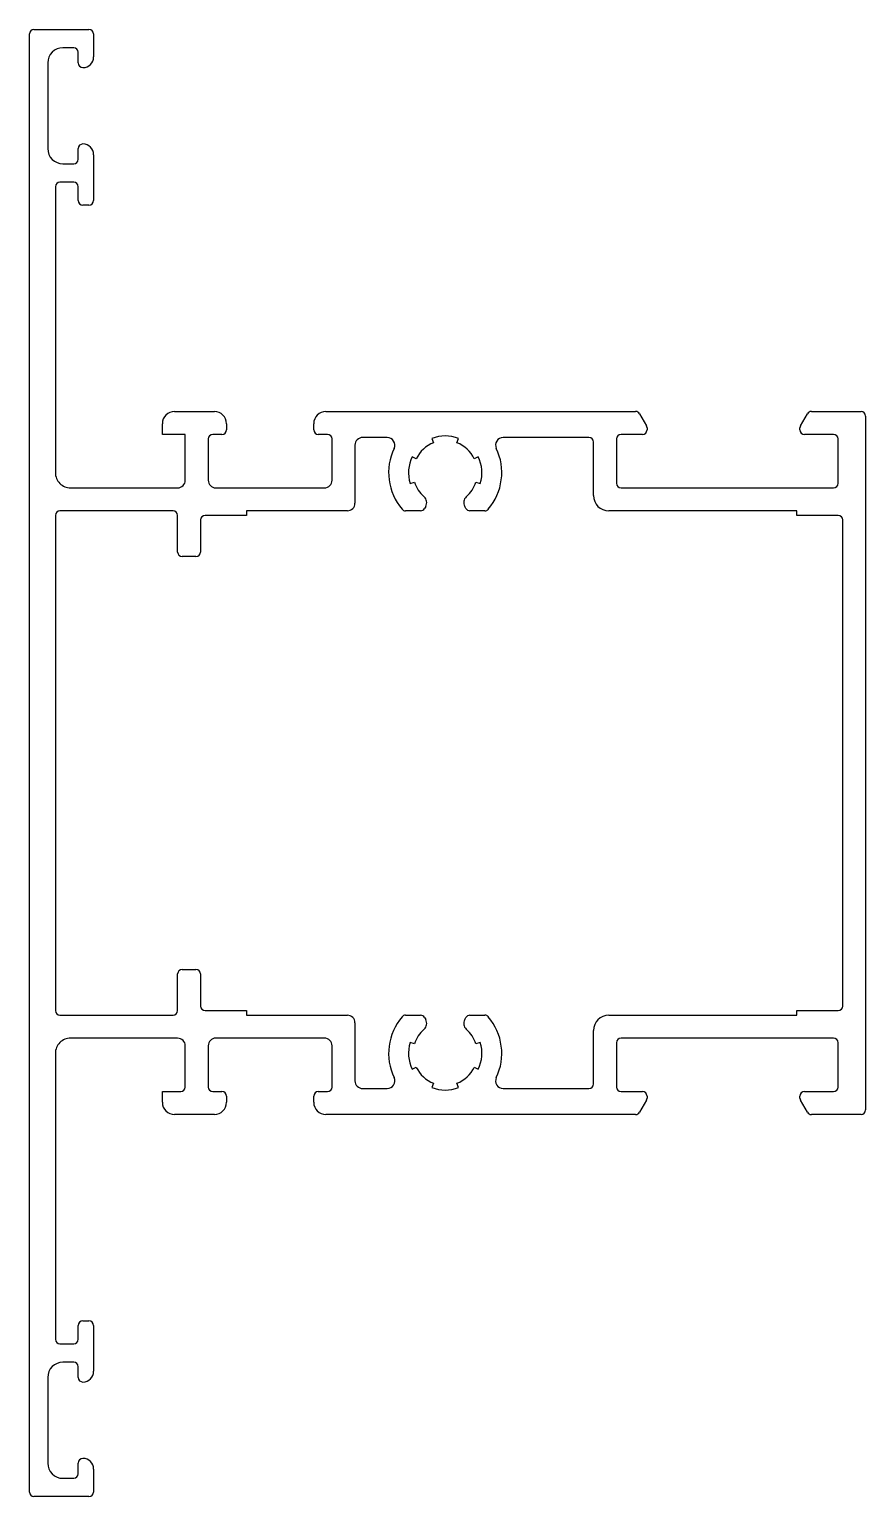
# Model space of a CAD drawing. Extents: x -24792.8 to -24738.1, y 9455.6 to 9551.6.
import ezdxf

# ---------------------------------------------------------------- set-up
doc = ezdxf.new("R2010")
doc.units = 0
doc.header["$LTSCALE"] = 7.5
doc.header["$MEASUREMENT"] = 0
doc.layers.get('0').update_dxf_attribs({"linetype": 'CONTINUOUS'})

msp = doc.modelspace()

# ---------------------------------------------------------------- linework, layer by layer
for p, q in [((-24792.826, 9455.939), (-24792.826, 9551.339)), ((-24792.526, 9551.639), (-24788.926, 9551.639)), ((-24788.626, 9551.339), (-24788.626, 9549.839)), ((-24789.926, 9550.439), (-24790.626, 9550.439)), ((-24789.626, 9549.439), (-24789.626, 9550.139)), ((-24791.626, 9549.439), (-24791.626, 9543.839)), ((-24789.626, 9543.139), (-24789.626, 9543.839)), ((-24789.326, 9544.139), (-24789.326, 9544.139)), ((-24788.626, 9543.439), (-24788.626, 9540.439)), ((-24790.626, 9542.839), (-24789.926, 9542.839)), ((-24789.926, 9541.639), (-24790.826, 9541.639)), ((-24791.126, 9541.339), (-24791.126, 9522.639)), ((-24789.626, 9540.439), (-24789.626, 9541.339)), ((-24788.926, 9540.139), (-24789.326, 9540.139)), ((-24783.326, 9526.639), (-24780.726, 9526.639)), ((-24773.426, 9526.639), (-24753.176, 9526.639)), ((-24752.916, 9526.489), (-24752.466, 9525.709)), ((-24742.386, 9525.709), (-24741.935, 9526.489)), ((-24741.675, 9526.639), (-24738.426, 9526.639)), ((-24738.126, 9526.339), (-24738.126, 9480.939)), ((-24784.126, 9525.139), (-24784.126, 9525.839)), ((-24782.626, 9525.139), (-24784.126, 9525.139)), ((-24782.626, 9522.143), (-24782.626, 9525.139)), ((-24780.226, 9525.139), (-24780.826, 9525.139)), ((-24779.926, 9525.839), (-24779.926, 9525.439)), ((-24774.226, 9525.439), (-24774.226, 9525.839)), ((-24773.326, 9525.139), (-24773.926, 9525.139)), ((-24752.726, 9525.139), (-24754.126, 9525.139)), ((-24752.426, 9525.559), (-24752.426, 9525.439)), ((-24742.426, 9525.439), (-24742.426, 9525.559)), ((-24740.226, 9525.139), (-24742.126, 9525.139)), ((-24781.126, 9524.839), (-24781.126, 9522.139)), ((-24773.026, 9522.139), (-24773.026, 9524.839)), ((-24771.526, 9524.439), (-24771.526, 9520.639)), ((-24769.42, 9524.939), (-24771.026, 9524.939)), ((-24766.503, 9524.873), (-24766.393, 9524.594)), ((-24764.859, 9524.594), (-24764.749, 9524.873)), ((-24756.226, 9524.939), (-24761.831, 9524.939)), ((-24755.926, 9521.139), (-24755.926, 9524.639)), ((-24754.426, 9524.839), (-24754.426, 9521.939)), ((-24739.926, 9521.939), (-24739.926, 9524.839)), ((-24767.518, 9523.55), (-24767.788, 9523.681)), ((-24763.463, 9523.681), (-24763.734, 9523.55)), ((-24790.125, 9521.639), (-24783.125, 9521.643)), ((-24780.626, 9521.639), (-24773.526, 9521.639)), ((-24767.919, 9521.932), (-24767.632, 9522.02)), ((-24763.619, 9522.02), (-24763.332, 9521.932)), ((-24754.126, 9521.639), (-24740.226, 9521.639)), ((-24766.901, 9520.43), (-24766.983, 9520.289)), ((-24764.269, 9520.289), (-24764.35, 9520.43)), ((-24791.126, 9519.839), (-24791.126, 9487.439)), ((-24783.426, 9520.139), (-24790.826, 9520.139)), ((-24783.126, 9517.439), (-24783.126, 9519.839)), ((-24781.626, 9519.539), (-24781.626, 9517.439)), ((-24778.626, 9519.839), (-24781.326, 9519.839)), ((-24772.026, 9520.139), (-24778.626, 9520.139)), ((-24778.626, 9520.139), (-24778.626, 9519.839)), ((-24767.242, 9520.139), (-24768.218, 9520.139)), ((-24763.033, 9520.139), (-24764.009, 9520.139)), ((-24742.626, 9520.139), (-24754.926, 9520.139)), ((-24742.626, 9519.839), (-24742.626, 9520.139)), ((-24739.926, 9519.839), (-24742.626, 9519.839)), ((-24739.626, 9487.739), (-24739.626, 9519.539)), ((-24781.926, 9517.139), (-24782.826, 9517.139)), ((-24783.126, 9487.439), (-24783.126, 9489.839)), ((-24782.826, 9490.139), (-24781.926, 9490.139)), ((-24781.626, 9489.839), (-24781.626, 9487.739)), ((-24790.826, 9487.139), (-24783.426, 9487.139)), ((-24781.326, 9487.439), (-24778.626, 9487.439)), ((-24778.626, 9487.439), (-24778.626, 9487.139)), ((-24778.626, 9487.139), (-24772.026, 9487.139)), ((-24768.218, 9487.139), (-24767.242, 9487.139)), ((-24766.983, 9486.989), (-24766.901, 9486.849)), ((-24764.35, 9486.849), (-24764.269, 9486.989)), ((-24764.009, 9487.139), (-24763.033, 9487.139)), ((-24754.926, 9487.139), (-24742.626, 9487.139)), ((-24742.626, 9487.139), (-24742.626, 9487.439)), ((-24742.626, 9487.439), (-24739.926, 9487.439)), ((-24771.526, 9486.639), (-24771.526, 9482.839)), ((-24755.926, 9482.639), (-24755.926, 9486.139)), ((-24783.125, 9485.635), (-24790.125, 9485.639)), ((-24782.626, 9482.439), (-24782.626, 9485.135)), ((-24781.126, 9485.139), (-24781.126, 9482.439)), ((-24773.526, 9485.639), (-24780.626, 9485.639)), ((-24773.026, 9482.439), (-24773.026, 9485.139)), ((-24767.632, 9485.258), (-24767.919, 9485.347)), ((-24763.332, 9485.347), (-24763.619, 9485.258)), ((-24754.426, 9485.339), (-24754.426, 9482.439)), ((-24740.226, 9485.639), (-24754.126, 9485.639)), ((-24739.926, 9482.439), (-24739.926, 9485.339)), ((-24791.126, 9484.639), (-24791.126, 9465.939)), ((-24767.788, 9483.598), (-24767.518, 9483.728)), ((-24763.734, 9483.728), (-24763.463, 9483.598)), ((-24784.126, 9481.439), (-24784.126, 9482.139)), ((-24784.126, 9482.139), (-24782.926, 9482.139)), ((-24780.826, 9482.139), (-24780.226, 9482.139)), ((-24773.926, 9482.139), (-24773.326, 9482.139)), ((-24771.026, 9482.339), (-24769.42, 9482.339)), ((-24766.393, 9482.684), (-24766.503, 9482.405)), ((-24764.749, 9482.405), (-24764.859, 9482.684)), ((-24761.831, 9482.339), (-24756.226, 9482.339)), ((-24754.126, 9482.139), (-24752.726, 9482.139)), ((-24742.126, 9482.139), (-24740.226, 9482.139)), ((-24779.926, 9481.839), (-24779.926, 9481.439)), ((-24774.226, 9481.439), (-24774.226, 9481.839)), ((-24752.466, 9481.57), (-24752.916, 9480.789)), ((-24752.426, 9481.839), (-24752.426, 9481.72)), ((-24742.426, 9481.72), (-24742.426, 9481.839)), ((-24741.935, 9480.789), (-24742.386, 9481.57)), ((-24780.726, 9480.639), (-24783.326, 9480.639)), ((-24753.176, 9480.639), (-24773.426, 9480.639)), ((-24738.426, 9480.639), (-24741.675, 9480.639)), ((-24789.626, 9465.939), (-24789.626, 9466.839)), ((-24789.326, 9467.139), (-24788.926, 9467.139)), ((-24788.626, 9466.839), (-24788.626, 9463.839)), ((-24790.826, 9465.639), (-24789.926, 9465.639)), ((-24789.926, 9464.439), (-24790.626, 9464.439)), ((-24789.626, 9463.439), (-24789.626, 9464.139)), ((-24791.626, 9463.439), (-24791.626, 9457.839)), ((-24789.626, 9457.139), (-24789.626, 9457.839)), ((-24788.626, 9457.439), (-24788.626, 9455.939)), ((-24790.626, 9456.839), (-24789.926, 9456.839)), ((-24788.926, 9455.639), (-24792.526, 9455.639))]:
    msp.add_line(p, q)
for centre, radius, start, end in [((-24792.526, 9551.339), 0.3, 90, 180), ((-24788.926, 9551.339), 0.3, 360, 90), ((-24790.626, 9549.439), 1, 90, 180), ((-24789.926, 9550.139), 0.3, 0, 90), ((-24789.326, 9549.439), 0.3, 180, 270), ((-24789.326, 9549.839), 0.7, 270, 360), ((-24790.626, 9543.839), 1, 180, 270), ((-24789.326, 9543.839), 0.3, 90, 180), ((-24789.326, 9543.439), 0.7, 0, 90), ((-24789.926, 9543.139), 0.3, 270, 0), ((-24790.826, 9541.339), 0.3, 90, 180), ((-24789.926, 9541.339), 0.3, 0, 90), ((-24789.326, 9540.439), 0.3, 180, 270), ((-24788.926, 9540.439), 0.3, 270, 0), ((-24783.326, 9525.839), 0.8, 90, 180), ((-24780.726, 9525.839), 0.8, 0, 90), ((-24773.426, 9525.839), 0.8, 90, 180), ((-24753.176, 9526.339), 0.3, 30, 90), ((-24741.675, 9526.339), 0.3, 90, 150), ((-24738.426, 9526.339), 0.3, 0, 90), ((-24780.826, 9524.839), 0.3, 90, 180), ((-24780.226, 9525.439), 0.3, 270, 0), ((-24773.926, 9525.439), 0.3, 180, 270), ((-24773.326, 9524.839), 0.3, 0, 90), ((-24754.126, 9524.839), 0.3, 90, 180), ((-24752.726, 9525.439), 0.3, 270, 0), ((-24752.726, 9525.559), 0.3, 360, 30), ((-24742.126, 9525.559), 0.3, 150, 180), ((-24742.126, 9525.439), 0.3, 180, 270), ((-24740.226, 9524.839), 0.3, 0, 90), ((-24771.026, 9524.439), 0.5, 90, 180), ((-24769.42, 9524.439), 0.5, 334.62307, 90), ((-24765.626, 9522.639), 3.7, 154.62307, 220.32022), ((-24765.626, 9522.639), 2.1, 111.42857, 154.28571), ((-24765.626, 9522.639), 2.4, 68.57143, 111.42857), ((-24765.626, 9522.639), 2.1, 25.71429, 68.57143), ((-24765.626, 9522.639), 3.7, 319.67978, 25.37693), ((-24761.831, 9524.439), 0.5, 90, 205.37693), ((-24756.226, 9524.639), 0.3, 0, 90), ((-24765.626, 9522.639), 2.4, 154.28571, 197.14286), ((-24765.626, 9522.639), 2.4, 342.85714, 25.71429), ((-24790.126, 9522.639), 1, 180, 270.03492), ((-24783.126, 9522.143), 0.5, 270.02862, 0), ((-24780.626, 9522.139), 0.5, 180, 270), ((-24773.526, 9522.139), 0.5, 270, 0), ((-24765.626, 9522.639), 2.1, 197.14286, 228.91251), ((-24765.626, 9522.639), 2.1, 311.08749, 342.85714), ((-24754.126, 9521.939), 0.3, 180, 270), ((-24740.226, 9521.939), 0.3, 270, 0), ((-24772.026, 9520.639), 0.5, 270, 0), ((-24767.334, 9520.68), 0.5, 330, 48.91251), ((-24763.917, 9520.68), 0.5, 131.08749, 210), ((-24754.926, 9521.139), 1, 180, 270), ((-24790.826, 9519.839), 0.3, 90, 180), ((-24783.426, 9519.839), 0.3, 0, 90), ((-24781.326, 9519.539), 0.3, 90, 180), ((-24768.218, 9520.439), 0.3, 220.32022, 270), ((-24767.242, 9520.439), 0.3, 270, 330), ((-24764.009, 9520.439), 0.3, 210, 270), ((-24763.033, 9520.439), 0.3, 270, 319.67978), ((-24739.926, 9519.539), 0.3, 360, 90), ((-24782.826, 9517.439), 0.3, 180, 270), ((-24781.926, 9517.439), 0.3, 270, 0), ((-24782.826, 9489.839), 0.3, 90, 180), ((-24781.926, 9489.839), 0.3, 360, 90), ((-24781.326, 9487.739), 0.3, 180, 270), ((-24739.926, 9487.739), 0.3, 270, 0), ((-24790.826, 9487.439), 0.3, 180, 270), ((-24783.426, 9487.439), 0.3, 270, 360), ((-24772.026, 9486.639), 0.5, 360, 90), ((-24765.626, 9484.639), 3.7, 139.67978, 205.37693), ((-24768.218, 9486.839), 0.3, 90, 139.67978), ((-24767.242, 9486.839), 0.3, 30, 90), ((-24767.334, 9486.599), 0.5, 311.08749, 30), ((-24763.917, 9486.599), 0.5, 150, 228.91251), ((-24764.009, 9486.839), 0.3, 90, 150), ((-24763.033, 9486.839), 0.3, 40.32022, 90), ((-24765.626, 9484.639), 3.7, 334.62307, 40.32022), ((-24754.926, 9486.139), 1, 90, 180), ((-24765.626, 9484.639), 2.1, 131.08749, 162.85714), ((-24765.626, 9484.639), 2.1, 17.14286, 48.91251), ((-24790.126, 9484.639), 1, 89.96508, 180), ((-24783.126, 9485.135), 0.5, 0, 89.97138), ((-24780.626, 9485.139), 0.5, 90, 180), ((-24773.526, 9485.139), 0.5, 0, 90), ((-24765.626, 9484.639), 2.4, 162.85714, 205.71429), ((-24765.626, 9484.639), 2.4, 334.28571, 17.14286), ((-24754.126, 9485.339), 0.3, 90, 180), ((-24740.226, 9485.339), 0.3, 0, 90), ((-24769.42, 9482.839), 0.5, 270, 25.37693), ((-24765.626, 9484.639), 2.1, 205.71429, 248.57143), ((-24765.626, 9484.639), 2.1, 291.42857, 334.28571), ((-24761.831, 9482.839), 0.5, 154.62307, 270), ((-24782.926, 9482.439), 0.3, 270, 0), ((-24780.826, 9482.439), 0.3, 180, 270), ((-24780.226, 9481.839), 0.3, 0, 90), ((-24773.926, 9481.839), 0.3, 90, 180), ((-24773.326, 9482.439), 0.3, 270, 0), ((-24771.026, 9482.839), 0.5, 180, 270), ((-24765.626, 9484.639), 2.4, 248.57143, 291.42857), ((-24756.226, 9482.639), 0.3, 270, 0), ((-24754.126, 9482.439), 0.3, 180, 270), ((-24752.726, 9481.839), 0.3, 0, 90), ((-24742.126, 9481.839), 0.3, 90, 180), ((-24740.226, 9482.439), 0.3, 270, 360), ((-24783.326, 9481.439), 0.8, 180, 270), ((-24780.726, 9481.439), 0.8, 270, 0), ((-24773.426, 9481.439), 0.8, 180, 270), ((-24752.726, 9481.72), 0.3, 330, 0), ((-24742.126, 9481.72), 0.3, 180, 210), ((-24753.176, 9480.939), 0.3, 270, 330), ((-24741.675, 9480.939), 0.3, 210, 270), ((-24738.426, 9480.939), 0.3, 270, 0), ((-24789.326, 9466.839), 0.3, 90, 180), ((-24788.926, 9466.839), 0.3, 360, 90), ((-24790.826, 9465.939), 0.3, 180, 270), ((-24789.926, 9465.939), 0.3, 270, 0), ((-24790.626, 9463.439), 1, 90, 180), ((-24789.926, 9464.139), 0.3, 0, 90), ((-24789.326, 9463.839), 0.7, 270, 360), ((-24789.326, 9463.439), 0.3, 180, 270), ((-24789.326, 9457.839), 0.3, 90, 180), ((-24789.326, 9457.439), 0.7, 0, 90), ((-24790.626, 9457.839), 1, 180, 270), ((-24789.926, 9457.139), 0.3, 270, 0), ((-24792.526, 9455.939), 0.3, 180, 270), ((-24788.926, 9455.939), 0.3, 270, 0)]:
    msp.add_arc(centre, radius, start, end)

doc.saveas('drawing.dxf')
